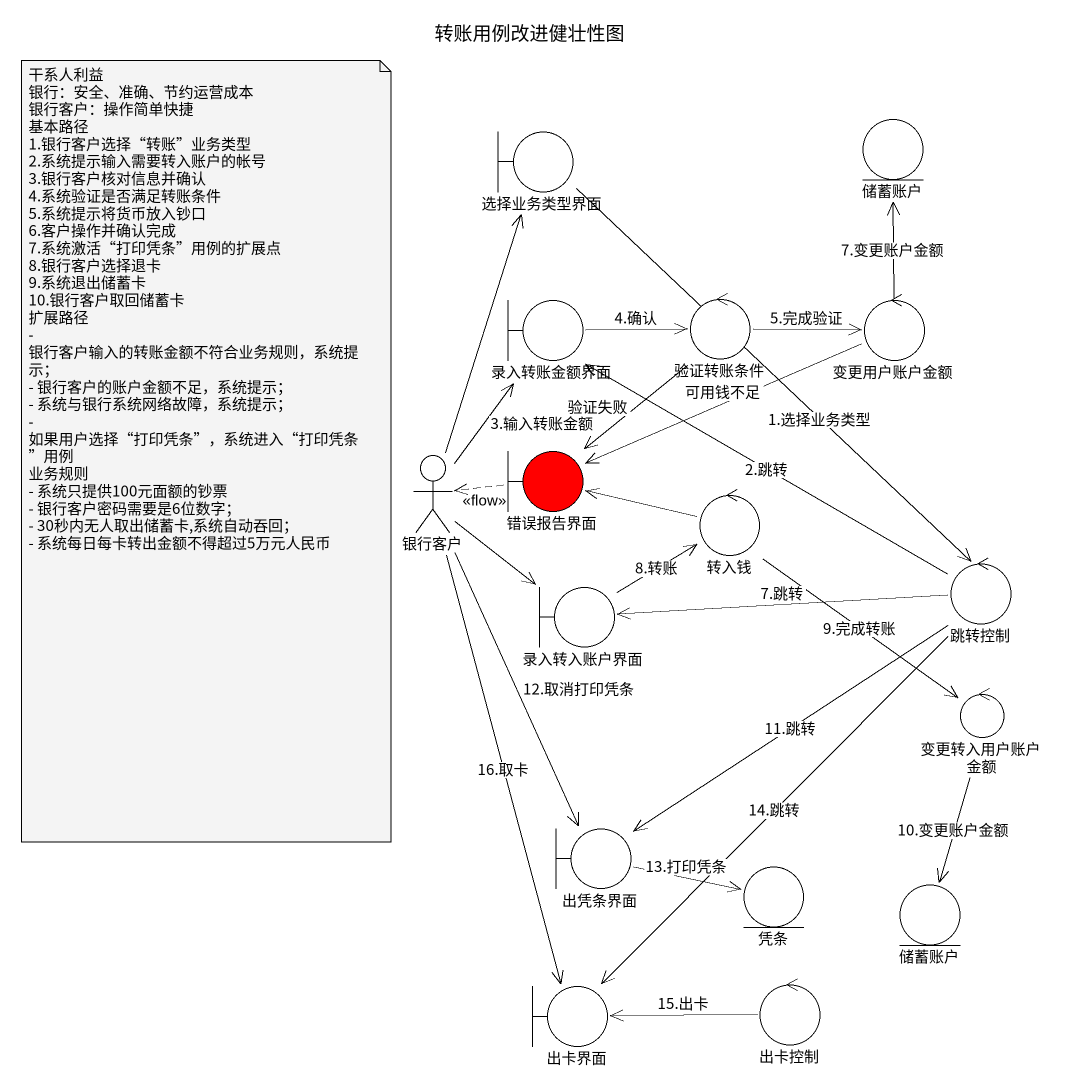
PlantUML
@startuml
title 转账用例改进健壮性图
boundary 选择业务类型界面
entity 储蓄账户
boundary 录入转账金额界面
control 验证转账条件
control 变更用户账户金额
actor 银行客户
boundary 错误报告界面 #FF0000
control 转入钱
control 跳转控制
boundary 录入转入账户界面
control 变更转入用户账户金额
boundary 出凭条界面
entity 凭条
entity "储蓄账户" as 储蓄账户_2
boundary 出卡界面
control 出卡控制
选择业务类型界面 --> 跳转控制 : 1.选择业务类型
录入转账金额界面 -right-> 验证转账条件 : 4.确认
验证转账条件 -right-> 变更用户账户金额 : 5.完成验证
验证转账条件 --> 错误报告界面 : 验证失败
变更用户账户金额 -up-> 储蓄账户 : 7.变更账户金额
变更用户账户金额 -left-> 错误报告界面 : 可用钱不足
银行客户 -up-> 选择业务类型界面
银行客户 -up-> 录入转账金额界面 : 3.输入转账金额
银行客户 --> 录入转入账户界面
银行客户 --> 出凭条界面 : 12.取消打印凭条
银行客户 --> 出卡界面 : 16.取卡
错误报告界面 .left.> 银行客户 : <<flow>>
转入钱 -left-> 错误报告界面
转入钱 --> 变更转入用户账户金额 : 9.完成转账
跳转控制 -up-> 录入转账金额界面 : 2.跳转
跳转控制 -left-> 录入转入账户界面 : 7.跳转
跳转控制 --> 出凭条界面 : 11.跳转
跳转控制 --> 出卡界面 : 14.跳转
录入转入账户界面 -up-> 转入钱 : 8.转账
变更转入用户账户金额 --> 储蓄账户_2 : 10.变更账户金额
出凭条界面 -right-> 凭条 : 13.打印凭条
出卡控制 -left-> 出卡界面 : 15.出卡
note as N1
  干系人利益
  银行：安全、准确、节约运营成本
  银行客户：操作简单快捷
  基本路径
  1.银行客户选择“转账”业务类型
  2.系统提示输入需要转入账户的帐号
  3.银行客户核对信息并确认
  4.系统验证是否满足转账条件
  5.系统提示将货币放入钞口
  6.客户操作并确认完成
  7.系统激活“打印凭条”用例的扩展点
  8.银行客户选择退卡
  9.系统退出储蓄卡
  10.银行客户取回储蓄卡
  扩展路径
  - 银行客户输入的转账金额不符合业务规则，系统提示；
  - 银行客户的账户金额不足，系统提示；
  - 系统与银行系统网络故障，系统提示；
  - 如果用户选择“打印凭条”，系统进入“打印凭条”用例
  业务规则
  - 系统只提供100元面额的钞票
  - 银行客户密码需要是6位数字；
  - 30秒内无人取出储蓄卡,系统自动吞回；
  - 系统每日每卡转出金额不得超过5万元人民币
end note
@enduml
